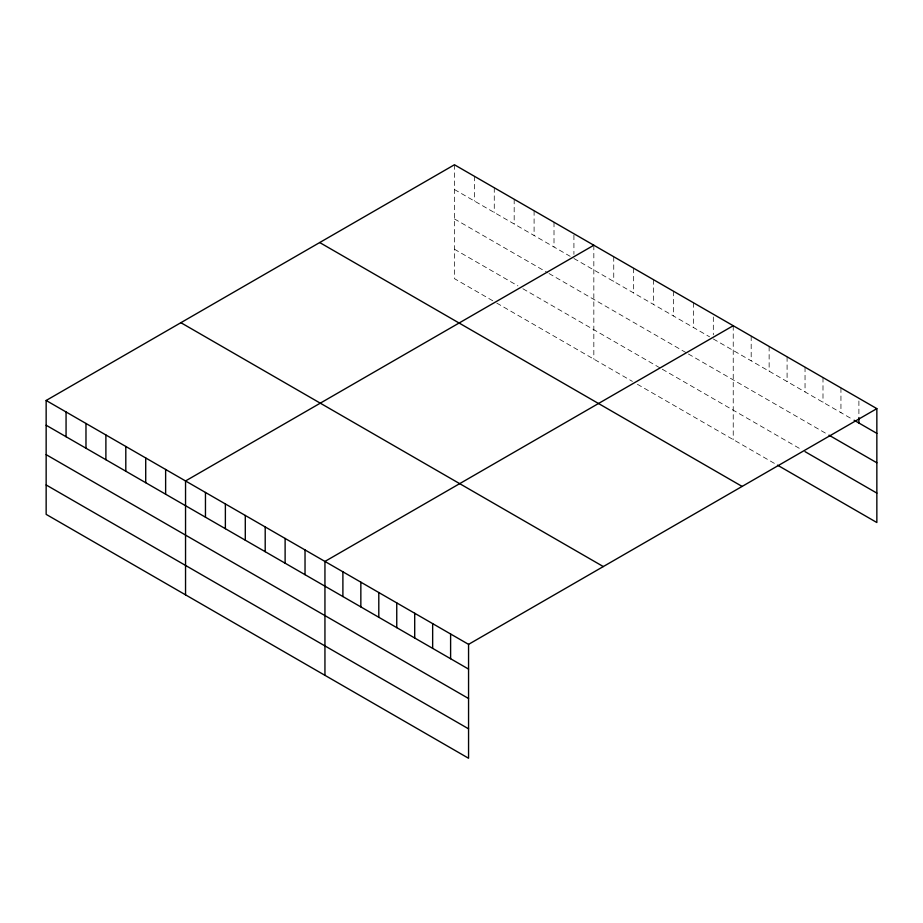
<?xml version="1.0" encoding="UTF-8"?>
<svg xmlns="http://www.w3.org/2000/svg" width="923" height="923" viewBox="0 0 923 923"><rect width="100%" height="100%" fill="white"/><g stroke="black" fill="none" stroke-linecap="round" stroke-linejoin="round"><path stroke-width="0.69" stroke-dasharray="4.62 3.46" d="M454.439 164.756L454.439 278.642L494.267 301.636M454.439 189.503L570.183 256.329M573.921 258.486L709.579 336.803M713.317 338.96L852.91 419.561M454.439 218.913L547.789 272.816M549.023 273.531L687.185 353.29M688.42 354.005L827.781 434.468M454.439 249.233L517.918 285.876M522.891 288.749L661.041 368.508M662.287 369.223L801.452 449.57M496.759 303.079L632.417 381.407M637.401 384.28L775.124 463.796M858.898 401.02L858.898 416.135M840.945 387.902L840.945 412.65M822.993 377.542L822.993 402.278M805.041 367.169L805.041 391.917M787.088 356.809L787.088 381.557M769.136 346.437L769.136 371.184M751.184 336.076L751.184 360.824M733.231 325.715L733.231 439.602M713.317 316.97L713.317 334.841M693.404 302.721L693.404 327.469M673.49 291.218L673.49 315.966M653.576 279.727L653.576 304.475M633.663 268.224L633.663 292.972M613.749 256.732L613.749 281.48M593.835 245.23L593.835 359.128M573.921 235.111L573.921 254.356M554.008 222.235L554.008 246.983M534.094 210.744L534.094 235.492M514.18 199.241L514.18 223.989M494.267 187.75L494.267 212.498M474.353 176.247L474.353 200.995"/><path stroke-width="1.38" d="M46.15 400.478L468.561 644.358L468.561 758.245L46.15 514.365L46.15 400.478L454.439 164.756L876.85 408.635L876.85 522.522L777.512 465.169M593.835 245.23L185.546 480.952L185.546 594.85M733.231 325.715L324.942 561.438L324.942 675.324M468.561 644.358L876.85 408.635M854.11 420.242L876.85 433.372M828.981 435.16L876.85 462.792M805.041 451.647L876.85 493.101M319.704 242.541L742.115 486.421M180.885 322.692L603.296 566.56M46.15 425.226L468.561 669.094M46.15 454.635L468.561 698.515M46.15 484.956L468.561 728.824M858.898 417.508L858.898 423.011M450.609 633.986L450.609 658.734M432.656 623.625L432.656 648.373M414.704 613.264L414.704 638.001M396.752 602.892L396.752 627.64M378.799 592.531L378.799 617.279M360.847 582.159L360.847 606.907M342.894 571.799L342.894 596.546M305.028 549.935L305.028 574.683M285.115 538.444L285.115 563.192M265.201 526.941L265.201 551.689M245.287 515.449L245.287 540.197M225.374 503.946L225.374 528.694M205.46 492.455L205.46 517.203M165.632 469.461L165.632 494.209M145.719 457.958L145.719 482.706M125.805 446.467L125.805 471.215M105.891 434.964L105.891 459.712M85.977 423.472L85.977 448.22M66.064 411.97L66.064 436.717"/></g></svg>
